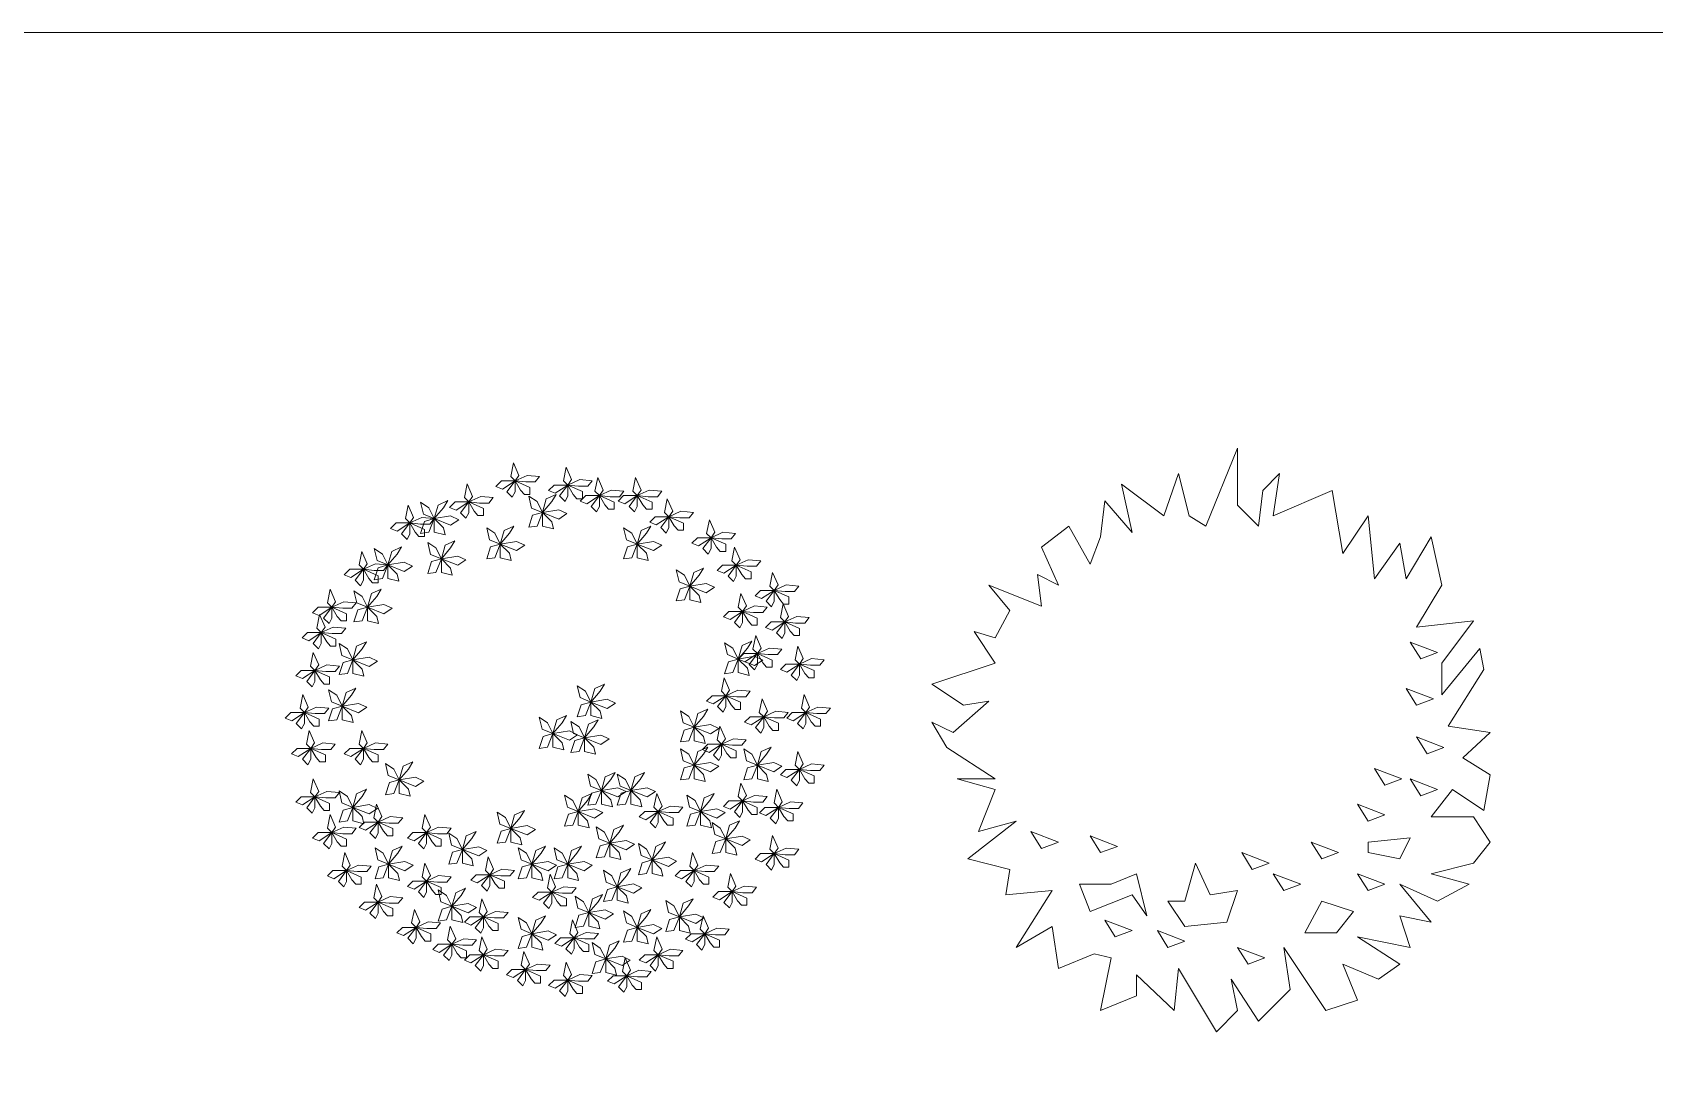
# Model space of a CAD drawing. Units: millimetres at full size, sheet at 1:100. Extents: x -361910 to 68111, y -79207 to 22945.
# Drawn here: x 15746 to 19446, y -40209 to -37864 of the extents above; entities that cross this region are included whole.
import ezdxf

# ---------------------------------------------------------------- set-up
doc = ezdxf.new("R2010")
doc.units = ezdxf.units.MM
doc.header["$LTSCALE"] = 100
doc.layers.add('0-0_通り芯', color=4, linetype='Continuous', lineweight=9)
doc.layers.add('0-D_寸法', color=4, linetype='Continuous', lineweight=9)

msp = doc.modelspace()

# ---------------------------------------------------------------- linework, layer by layer
at = {"layer": '0-0_通り芯'}
for points in [[(16847, -38886.8), (16837, -38876.9), (16843.2, -38845.8), (16855.7, -38874.4)], [(16847, -38886.8), (16874.3, -38874.4), (16902.9, -38876.9), (16893, -38889.3), (16871.8, -38889.3)], [(16967.1, -38896.4), (16957.1, -38886.5), (16963.4, -38855.4), (16975.8, -38884)], [(16967.1, -38896.4), (16994.5, -38884), (17023.1, -38886.5), (17013.1, -38898.9), (16992, -38898.9)], [(17039.2, -38920.5), (17029.2, -38910.5), (17035.4, -38879.4), (17047.9, -38908)], [(17125.7, -38920.5), (17115.7, -38910.5), (17121.9, -38879.4), (17134.4, -38908)], [(16741.2, -38934.9), (16731.3, -38924.9), (16737.5, -38893.8), (16749.9, -38922.4)], [(16847, -38886.8), (16818.3, -38905.5), (16803.4, -38899.3), (16815.8, -38886.8)], [(16847, -38886.8), (16847, -38911.7), (16840.7, -38924.1), (16828.3, -38911.7)], [(16847, -38886.8), (16880.5, -38901.7), (16880.5, -38917.9), (16868.1, -38917.9), (16859.4, -38908)], [(16909.4, -38958.9), (16884.5, -38948.9), (16878.3, -38921.6), (16897, -38934)], [(16909.4, -38958.9), (16918.1, -38927.8), (16940.5, -38917.8), (16930.6, -38934)], [(16967.1, -38896.4), (16938.5, -38915.1), (16923.5, -38908.9), (16936, -38896.4)], [(16967.1, -38896.4), (16967.1, -38921.3), (16960.9, -38933.8), (16948.4, -38921.3)], [(16967.1, -38896.4), (17000.7, -38911.4), (17000.7, -38927.5), (16988.2, -38927.5), (16979.5, -38917.6)], [(17039.2, -38920.5), (17010.6, -38939.1), (16995.6, -38932.9), (17008.1, -38920.5)], [(17039.2, -38920.5), (17039.2, -38945.3), (17032.9, -38957.8), (17020.5, -38945.3)], [(17039.2, -38920.5), (17066.5, -38908), (17095.1, -38910.5), (17085.2, -38922.9), (17064, -38922.9)], [(17039.2, -38920.5), (17072.8, -38935.4), (17072.8, -38951.6), (17060.3, -38951.6), (17051.6, -38941.6)], [(17125.7, -38920.5), (17097, -38939.1), (17082.1, -38932.9), (17094.6, -38920.5)], [(17125.7, -38920.5), (17125.7, -38945.3), (17119.4, -38957.8), (17107, -38945.3)], [(17125.7, -38920.5), (17153, -38908), (17181.6, -38910.5), (17171.7, -38922.9), (17150.5, -38922.9)], [(17125.7, -38920.5), (17159.3, -38935.4), (17159.3, -38951.6), (17146.8, -38951.6), (17138.1, -38941.6)], [(16606.7, -38982.9), (16596.7, -38973), (16602.9, -38941.9), (16615.4, -38970.5)], [(16662.7, -38973), (16637.8, -38963), (16631.6, -38935.7), (16650.2, -38948.1)], [(16662.7, -38973), (16671.4, -38941.9), (16693.8, -38931.9), (16683.8, -38948.1)], [(16741.2, -38934.9), (16712.6, -38953.5), (16697.7, -38947.3), (16710.1, -38934.9)], [(16741.2, -38934.9), (16741.2, -38959.8), (16735, -38972.2), (16722.6, -38959.8)], [(16741.2, -38934.9), (16768.6, -38922.4), (16797.2, -38924.9), (16787.3, -38937.4), (16766.1, -38937.4)], [(16741.2, -38934.9), (16774.8, -38949.8), (16774.8, -38966), (16762.4, -38966), (16753.7, -38956)], [(16909.4, -38958.9), (16946.7, -38952.7), (16965.4, -38961.4), (16946.7, -38973.8)], [(17197.7, -38968.5), (17187.8, -38958.6), (17194, -38927.5), (17206.5, -38956.1)], [(17197.7, -38968.5), (17225.1, -38956.1), (17253.7, -38958.6), (17243.8, -38971), (17222.6, -38971)], [(16606.7, -38982.9), (16578.1, -39001.6), (16563.1, -38995.4), (16575.6, -38982.9)], [(16606.7, -38982.9), (16606.7, -39007.8), (16600.5, -39020.2), (16588, -39007.8)], [(16606.7, -38982.9), (16634.1, -38970.5), (16662.7, -38973), (16652.7, -38985.4), (16631.6, -38985.4)], [(16606.7, -38982.9), (16640.3, -38997.9), (16640.3, -39014), (16627.8, -39014), (16619.1, -39004.1)], [(16662.7, -38973), (16650.2, -39004.1), (16631.6, -39006.6), (16640.3, -38979.2)], [(16662.7, -38973), (16700, -38966.8), (16718.6, -38975.5), (16700, -38987.9)], [(16662.7, -38973), (16683.8, -38994.1), (16687.5, -39010.3), (16662.7, -39004.1)], [(16813.3, -39031), (16788.4, -39021), (16782.2, -38993.7), (16800.9, -39006.1)], [(16813.3, -39031), (16822, -38999.9), (16844.4, -38989.9), (16834.5, -39006.1)], [(16909.4, -38958.9), (16897, -38990), (16878.3, -38992.5), (16887, -38965.1)], [(16909.4, -38958.9), (16930.6, -38980), (16934.3, -38996.2), (16909.4, -38990)], [(17125.7, -39031), (17100.8, -39021), (17094.6, -38993.7), (17113.2, -39006.1)], [(17125.7, -39031), (17134.4, -38999.9), (17156.8, -38989.9), (17146.8, -39006.1)], [(17197.7, -38968.5), (17169.1, -38987.2), (17154.2, -38981), (17166.6, -38968.5)], [(17197.7, -38968.5), (17197.7, -38993.4), (17191.5, -39005.8), (17179.1, -38993.4)], [(17197.7, -38968.5), (17231.3, -38983.4), (17231.3, -38999.6), (17218.9, -38999.6), (17210.2, -38989.7)], [(17293.9, -39016.6), (17283.9, -39006.6), (17290.1, -38975.5), (17302.6, -39004.1)], [(16678.8, -39064.6), (16653.9, -39054.7), (16647.7, -39027.3), (16666.3, -39039.7)], [(16678.8, -39064.6), (16687.5, -39033.5), (16709.9, -39023.6), (16699.9, -39039.7)], [(16813.3, -39031), (16800.9, -39062.1), (16782.2, -39064.6), (16790.9, -39037.2)], [(16813.3, -39031), (16850.6, -39024.8), (16869.3, -39033.5), (16850.6, -39045.9)], [(16813.3, -39031), (16834.5, -39052.1), (16838.2, -39068.3), (16813.3, -39062.1)], [(17125.7, -39031), (17113.2, -39062.1), (17094.6, -39064.6), (17103.3, -39037.2)], [(17125.7, -39031), (17163, -39024.8), (17181.6, -39033.5), (17163, -39045.9)], [(17125.7, -39031), (17146.8, -39052.1), (17150.5, -39068.3), (17125.7, -39062.1)], [(17293.9, -39016.6), (17265.2, -39035.2), (17250.3, -39029), (17262.7, -39016.6)], [(17293.9, -39016.6), (17293.9, -39041.4), (17287.6, -39053.9), (17275.2, -39041.4)], [(17293.9, -39016.6), (17321.2, -39004.1), (17349.8, -39006.6), (17339.9, -39019.1), (17318.7, -39019.1)], [(17293.9, -39016.6), (17327.4, -39031.5), (17327.4, -39047.7), (17315, -39047.7), (17306.3, -39037.7)], [(16501, -39088.6), (16491, -39078.7), (16497.2, -39047.6), (16509.7, -39076.2)], [(16556.9, -39078.7), (16532.1, -39068.7), (16525.8, -39041.4), (16544.5, -39053.8)], [(16556.9, -39078.7), (16565.7, -39047.6), (16588, -39037.6), (16578.1, -39053.8)], [(16678.8, -39064.6), (16666.3, -39095.7), (16647.7, -39098.2), (16656.4, -39070.8)], [(16678.8, -39064.6), (16716.1, -39058.4), (16734.7, -39067.1), (16716.1, -39079.5)], [(16678.8, -39064.6), (16699.9, -39085.8), (16703.6, -39101.9), (16678.8, -39095.7)], [(17351.5, -39079), (17341.6, -39069.1), (17347.8, -39038), (17360.2, -39066.6)], [(17351.5, -39079), (17378.9, -39066.6), (17407.5, -39069.1), (17397.5, -39081.5), (17376.4, -39081.5)], [(16501, -39088.6), (16472.3, -39107.3), (16457.4, -39101.1), (16469.9, -39088.6)], [(16501, -39088.6), (16501, -39113.5), (16494.7, -39126), (16482.3, -39113.5)], [(16501, -39088.6), (16528.3, -39076.2), (16556.9, -39078.7), (16547, -39091.1), (16525.8, -39091.1)], [(16501, -39088.6), (16534.6, -39103.6), (16534.6, -39119.7), (16522.1, -39119.7), (16513.4, -39109.8)], [(16556.9, -39078.7), (16544.5, -39109.8), (16525.8, -39112.3), (16534.6, -39084.9)], [(16556.9, -39078.7), (16594.3, -39072.5), (16612.9, -39081.2), (16594.3, -39093.6)], [(16556.9, -39078.7), (16578.1, -39099.8), (16581.8, -39116), (16556.9, -39109.8)], [(17245.8, -39127.1), (17220.9, -39117.1), (17214.7, -39089.8), (17233.4, -39102.2)], [(17245.8, -39127.1), (17254.5, -39096), (17276.9, -39086), (17266.9, -39102.2)], [(17351.5, -39079), (17322.9, -39097.7), (17308, -39091.5), (17320.4, -39079)], [(17351.5, -39079), (17351.5, -39103.9), (17345.3, -39116.4), (17332.9, -39103.9)], [(17351.5, -39079), (17385.1, -39094), (17385.1, -39110.1), (17372.7, -39110.1), (17364, -39100.2)], [(17438, -39136.7), (17428.1, -39126.7), (17434.3, -39095.6), (17446.7, -39124.3)], [(16428.9, -39175.1), (16418.9, -39165.2), (16425.1, -39134.1), (16437.6, -39162.7)], [(16510.6, -39175.1), (16485.7, -39165.2), (16479.5, -39137.8), (16498.1, -39150.3)], [(16510.6, -39175.1), (16519.3, -39144), (16541.7, -39134.1), (16531.7, -39150.3)], [(17245.8, -39127.1), (17233.4, -39158.2), (17214.7, -39160.7), (17223.4, -39133.3)], [(17245.8, -39127.1), (17283.1, -39120.9), (17301.8, -39129.6), (17283.1, -39142)], [(17245.8, -39127.1), (17266.9, -39148.2), (17270.7, -39164.4), (17245.8, -39158.2)], [(17438, -39136.7), (17409.4, -39155.4), (17394.5, -39149.1), (17406.9, -39136.7)], [(17438, -39136.7), (17438, -39161.6), (17431.8, -39174), (17419.4, -39161.6)], [(17438, -39136.7), (17465.4, -39124.3), (17494, -39126.7), (17484, -39139.2), (17462.9, -39139.2)], [(17438, -39136.7), (17471.6, -39151.6), (17471.6, -39167.8), (17459.2, -39167.8), (17450.5, -39157.8)], [(16428.9, -39175.1), (16400.3, -39193.8), (16385.3, -39187.6), (16397.8, -39175.1)], [(16428.9, -39175.1), (16428.9, -39200), (16422.7, -39212.5), (16410.2, -39200)], [(16428.9, -39175.1), (16456.3, -39162.7), (16484.9, -39165.2), (16474.9, -39177.6), (16453.8, -39177.6)], [(16428.9, -39175.1), (16462.5, -39190.1), (16462.5, -39206.2), (16450, -39206.2), (16441.3, -39196.3)], [(16510.6, -39175.1), (16498.1, -39206.2), (16479.5, -39208.7), (16488.2, -39181.4)], [(16510.6, -39175.1), (16547.9, -39168.9), (16566.6, -39177.6), (16547.9, -39190.1)], [(16510.6, -39175.1), (16531.7, -39196.3), (16535.5, -39212.5), (16510.6, -39206.2)], [(17365.9, -39184.8), (17356, -39174.8), (17362.2, -39143.7), (17374.6, -39172.3)], [(17365.9, -39184.8), (17393.3, -39172.3), (17421.9, -39174.8), (17412, -39187.2), (17390.8, -39187.2)], [(17462, -39208.8), (17452.1, -39198.8), (17458.3, -39167.7), (17470.7, -39196.3)], [(16404.9, -39232.8), (16394.9, -39222.9), (16401.1, -39191.8), (16413.6, -39220.4)], [(17365.9, -39184.8), (17337.3, -39203.4), (17322.4, -39197.2), (17334.8, -39184.8)], [(17365.9, -39184.8), (17365.9, -39209.6), (17359.7, -39222.1), (17347.3, -39209.6)], [(17365.9, -39184.8), (17399.5, -39199.7), (17399.5, -39215.9), (17387.1, -39215.9), (17378.4, -39205.9)], [(17462, -39208.8), (17433.4, -39227.4), (17418.5, -39221.2), (17430.9, -39208.8)], [(17462, -39208.8), (17462, -39233.7), (17455.8, -39246.1), (17443.4, -39233.7)], [(17462, -39208.8), (17489.4, -39196.3), (17518, -39198.8), (17508.1, -39211.3), (17486.9, -39211.3)], [(17462, -39208.8), (17495.6, -39223.7), (17495.6, -39239.9), (17483.2, -39239.9), (17474.5, -39229.9)], [(16404.9, -39232.8), (16376.2, -39251.5), (16361.3, -39245.2), (16373.8, -39232.8)], [(16404.9, -39232.8), (16404.9, -39257.7), (16398.6, -39270.1), (16386.2, -39257.7)], [(16404.9, -39232.8), (16432.2, -39220.4), (16460.8, -39222.9), (16450.9, -39235.3), (16429.7, -39235.3)], [(16404.9, -39232.8), (16438.4, -39247.7), (16438.4, -39263.9), (16426, -39263.9), (16417.3, -39254)], [(16476.9, -39295.3), (16485.6, -39264.2), (16508, -39254.2), (16498.1, -39270.4)], [(17356, -39293.3), (17364.7, -39262.2), (17387.1, -39252.2), (17377.2, -39268.4)], [(17399.6, -39280.9), (17389.6, -39270.9), (17395.8, -39239.8), (17408.3, -39268.4)], [(16390.4, -39319.3), (16380.5, -39309.4), (16386.7, -39278.2), (16399.1, -39306.9)], [(16476.9, -39295.3), (16452.1, -39285.3), (16445.8, -39258), (16464.5, -39270.4)], [(16476.9, -39295.3), (16514.3, -39289.1), (16532.9, -39297.8), (16514.3, -39310.2)], [(17356, -39293.3), (17331.1, -39283.3), (17324.9, -39256), (17343.6, -39268.4)], [(17399.6, -39280.9), (17371, -39299.5), (17356, -39293.3), (17368.5, -39280.9)], [(17356, -39293.3), (17393.3, -39287.1), (17412, -39295.8), (17393.3, -39308.2)], [(17399.6, -39280.9), (17399.6, -39305.7), (17393.3, -39318.2), (17380.9, -39305.7)], [(17399.6, -39280.9), (17426.9, -39268.4), (17455.6, -39270.9), (17445.6, -39283.3), (17424.5, -39283.3)], [(17399.6, -39280.9), (17433.2, -39295.8), (17433.2, -39312), (17420.7, -39312), (17412, -39302)], [(17495.7, -39304.9), (17485.7, -39294.9), (17491.9, -39263.8), (17504.4, -39292.4)], [(18888.7, -39254.6), (18912.7, -39293), (18951.2, -39278.6)], [(16390.4, -39319.3), (16361.8, -39338), (16346.9, -39331.7), (16359.3, -39319.3)], [(16390.4, -39319.3), (16390.4, -39344.2), (16384.2, -39356.6), (16371.8, -39344.2)], [(16390.4, -39319.3), (16417.8, -39306.9), (16446.4, -39309.4), (16436.5, -39321.8), (16415.3, -39321.8)], [(16390.4, -39319.3), (16424, -39334.2), (16424, -39350.4), (16411.6, -39350.4), (16402.9, -39340.5)], [(16476.9, -39295.3), (16464.5, -39326.4), (16445.8, -39328.9), (16454.5, -39301.5)], [(16476.9, -39295.3), (16498.1, -39316.4), (16501.8, -39332.6), (16476.9, -39326.4)], [(17356, -39293.3), (17343.6, -39324.4), (17324.9, -39326.9), (17333.6, -39299.5)], [(17356, -39293.3), (17377.2, -39314.5), (17380.9, -39330.6), (17356, -39324.4)], [(17495.7, -39304.9), (17467.1, -39323.5), (17452.1, -39317.3), (17464.6, -39304.9)], [(17495.7, -39304.9), (17495.7, -39329.8), (17489.5, -39342.2), (17477, -39329.8)], [(17495.7, -39304.9), (17523, -39292.4), (17551.7, -39294.9), (17541.7, -39307.4), (17520.6, -39307.4)], [(17495.7, -39304.9), (17529.3, -39319.8), (17529.3, -39336), (17516.8, -39336), (17508.1, -39326)], [(16452.9, -39401), (16428, -39391), (16421.8, -39363.7), (16440.5, -39376.1)], [(16452.9, -39401), (16461.6, -39369.9), (16484, -39359.9), (16474.1, -39376.1)], [(17019.9, -39391.4), (16995.1, -39381.4), (16988.8, -39354.1), (17007.5, -39366.5)], [(17019.9, -39391.4), (17028.7, -39360.3), (17051, -39350.3), (17041.1, -39366.5)], [(17327.5, -39377), (17317.5, -39367), (17323.8, -39335.9), (17336.2, -39364.5)], [(17327.5, -39377), (17354.9, -39364.5), (17383.5, -39367), (17373.5, -39379.5), (17352.4, -39379.5)], [(18879.1, -39360.3), (18903.1, -39398.7), (18941.6, -39384.3)], [(16366.4, -39415.4), (16356.5, -39405.5), (16362.7, -39374.4), (16375.1, -39403)], [(16452.9, -39401), (16440.5, -39432.1), (16421.8, -39434.6), (16430.5, -39407.2)], [(16452.9, -39401), (16490.2, -39394.8), (16508.9, -39403.5), (16490.2, -39415.9)], [(16452.9, -39401), (16474.1, -39422.1), (16477.8, -39438.3), (16452.9, -39432.1)], [(17019.9, -39391.4), (17007.5, -39422.5), (16988.8, -39425), (16997.6, -39397.6)], [(17019.9, -39391.4), (17057.3, -39385.2), (17075.9, -39393.9), (17057.3, -39406.3)], [(17019.9, -39391.4), (17041.1, -39412.5), (17044.8, -39428.7), (17019.9, -39422.5)], [(17327.5, -39377), (17298.9, -39395.6), (17283.9, -39389.4), (17296.4, -39377)], [(17327.5, -39377), (17327.5, -39401.8), (17321.3, -39414.3), (17308.8, -39401.8)], [(17327.5, -39377), (17361.1, -39391.9), (17361.1, -39408.1), (17348.6, -39408.1), (17339.9, -39398.1)], [(17414, -39425), (17404, -39415.1), (17410.3, -39384), (17422.7, -39412.6)], [(17510.1, -39415.4), (17500.1, -39405.5), (17506.4, -39374.4), (17518.8, -39403)], [(16366.4, -39415.4), (16337.8, -39434.1), (16322.9, -39427.9), (16335.3, -39415.4)], [(16366.4, -39415.4), (16366.4, -39440.3), (16360.2, -39452.7), (16347.8, -39440.3)], [(16366.4, -39415.4), (16393.8, -39403), (16422.4, -39405.5), (16412.4, -39417.9), (16391.3, -39417.9)], [(16366.4, -39415.4), (16400, -39430.3), (16400, -39446.5), (16387.6, -39446.5), (16378.9, -39436.6)], [(16933.4, -39463.5), (16908.6, -39453.5), (16902.3, -39426.1), (16921, -39438.6)], [(16933.4, -39463.5), (16942.2, -39432.4), (16964.5, -39422.4), (16954.6, -39438.6)], [(17005.5, -39473.1), (16980.6, -39463.1), (16974.4, -39435.8), (16993.1, -39448.2)], [(17005.5, -39473.1), (17014.2, -39442), (17036.6, -39432), (17026.7, -39448.2)], [(17255.4, -39449), (17230.5, -39439.1), (17224.3, -39411.7), (17243, -39424.2)], [(17255.4, -39449), (17264.1, -39417.9), (17286.5, -39408), (17276.6, -39424.2)], [(17414, -39425), (17385.4, -39443.7), (17370.4, -39437.5), (17382.9, -39425)], [(17414, -39425), (17414, -39449.9), (17407.8, -39462.3), (17395.3, -39449.9)], [(17414, -39425), (17441.4, -39412.6), (17470, -39415.1), (17460, -39427.5), (17438.9, -39427.5)], [(17414, -39425), (17447.6, -39440), (17447.6, -39456.1), (17435.1, -39456.1), (17426.4, -39446.2)], [(17510.1, -39415.4), (17481.5, -39434.1), (17466.6, -39427.9), (17479, -39415.4)], [(17510.1, -39415.4), (17510.1, -39440.3), (17503.9, -39452.7), (17491.4, -39440.3)], [(17510.1, -39415.4), (17537.5, -39403), (17566.1, -39405.5), (17556.1, -39417.9), (17535, -39417.9)], [(17510.1, -39415.4), (17543.7, -39430.3), (17543.7, -39446.5), (17531.2, -39446.5), (17522.5, -39436.6)], [(16380.8, -39497.1), (16370.9, -39487.2), (16377.1, -39456), (16389.5, -39484.7)], [(16501, -39497.1), (16491, -39487.2), (16497.2, -39456), (16509.7, -39484.7)], [(16933.4, -39463.5), (16921, -39494.6), (16902.3, -39497.1), (16911.1, -39469.7)], [(16933.4, -39463.5), (16970.8, -39457.2), (16989.4, -39466), (16970.8, -39478.4)], [(16933.4, -39463.5), (16954.6, -39484.6), (16958.3, -39500.8), (16933.4, -39494.6)], [(17005.5, -39473.1), (16993.1, -39504.2), (16974.4, -39506.7), (16983.1, -39479.3)], [(17005.5, -39473.1), (17042.9, -39466.9), (17061.5, -39475.6), (17042.9, -39488)], [(17005.5, -39473.1), (17026.7, -39494.2), (17030.4, -39510.4), (17005.5, -39504.2)], [(17255.4, -39449), (17243, -39480.2), (17224.3, -39482.6), (17233, -39455.3)], [(17255.4, -39449), (17292.7, -39442.8), (17311.4, -39451.5), (17292.7, -39464)], [(17255.4, -39449), (17276.6, -39470.2), (17280.3, -39486.4), (17255.4, -39480.2)], [(17317.9, -39487.5), (17307.9, -39477.5), (17314.1, -39446.4), (17326.6, -39475.1)], [(17317.9, -39487.5), (17345.2, -39475.1), (17373.9, -39477.5), (17363.9, -39490), (17342.8, -39490)], [(18903.1, -39470.8), (18927.2, -39509.3), (18965.6, -39494.9)], [(16380.8, -39497.1), (16352.2, -39515.8), (16337.3, -39509.5), (16349.7, -39497.1)], [(16380.8, -39497.1), (16380.8, -39522), (16374.6, -39534.4), (16362.2, -39522)], [(16380.8, -39497.1), (16408.2, -39484.7), (16436.8, -39487.2), (16426.9, -39499.6), (16405.7, -39499.6)], [(16380.8, -39497.1), (16414.4, -39512), (16414.4, -39528.2), (16402, -39528.2), (16393.3, -39518.3)], [(16501, -39497.1), (16472.3, -39515.8), (16457.4, -39509.5), (16469.9, -39497.1)], [(16501, -39497.1), (16501, -39522), (16494.7, -39534.4), (16482.3, -39522)], [(16501, -39497.1), (16528.3, -39484.7), (16556.9, -39487.2), (16547, -39499.6), (16525.8, -39499.6)], [(16501, -39497.1), (16534.6, -39512), (16534.6, -39528.2), (16522.1, -39528.2), (16513.4, -39518.3)], [(17255.4, -39535.5), (17230.5, -39525.6), (17224.3, -39498.2), (17243, -39510.7)], [(17255.4, -39535.5), (17264.1, -39504.4), (17286.5, -39494.5), (17276.6, -39510.7)], [(17317.9, -39487.5), (17289.3, -39506.2), (17274.3, -39499.9), (17286.8, -39487.5)], [(17317.9, -39487.5), (17317.9, -39512.4), (17311.7, -39524.8), (17299.2, -39512.4)], [(17317.9, -39487.5), (17351.5, -39502.4), (17351.5, -39518.6), (17339, -39518.6), (17330.3, -39508.6)], [(17399.6, -39535.5), (17374.7, -39525.6), (17368.5, -39498.2), (17387.1, -39510.7)], [(17399.6, -39535.5), (17408.3, -39504.4), (17430.7, -39494.5), (17420.7, -39510.7)], [(17495.7, -39545.2), (17485.7, -39535.2), (17491.9, -39504.1), (17504.4, -39532.7)], [(16582.7, -39569.2), (16557.8, -39559.2), (16551.6, -39531.9), (16570.2, -39544.3)], [(16582.7, -39569.2), (16591.4, -39538.1), (16613.8, -39528.1), (16603.8, -39544.3)], [(17255.4, -39535.5), (17243, -39566.6), (17224.3, -39569.1), (17233, -39541.8)], [(17255.4, -39535.5), (17292.7, -39529.3), (17311.4, -39538), (17292.7, -39550.5)], [(17255.4, -39535.5), (17276.6, -39556.7), (17280.3, -39572.9), (17255.4, -39566.6)], [(17399.6, -39535.5), (17387.1, -39566.6), (17368.5, -39569.1), (17377.2, -39541.8)], [(17399.6, -39535.5), (17436.9, -39529.3), (17455.6, -39538), (17436.9, -39550.5)], [(17399.6, -39535.5), (17420.7, -39556.7), (17424.5, -39572.9), (17399.6, -39566.6)], [(17495.7, -39545.2), (17467.1, -39563.8), (17452.1, -39557.6), (17464.6, -39545.2)], [(17495.7, -39545.2), (17495.7, -39570), (17489.5, -39582.5), (17477, -39570)], [(17495.7, -39545.2), (17523, -39532.7), (17551.7, -39535.2), (17541.7, -39547.6), (17520.6, -39547.6)], [(17495.7, -39545.2), (17529.3, -39560.1), (17529.3, -39576.3), (17516.8, -39576.3), (17508.1, -39566.3)], [(18807, -39542.9), (18831, -39581.4), (18869.5, -39566.9)], [(16390.4, -39607.6), (16380.5, -39597.7), (16386.7, -39566.6), (16399.1, -39595.2)], [(16582.7, -39569.2), (16570.2, -39600.3), (16551.6, -39602.8), (16560.3, -39575.4)], [(16582.7, -39569.2), (16620, -39563), (16638.6, -39571.7), (16620, -39584.1)], [(16582.7, -39569.2), (16603.8, -39590.3), (16607.5, -39606.5), (16582.7, -39600.3)], [(17044, -39593.2), (17019.1, -39583.3), (17012.9, -39555.9), (17031.5, -39568.3)], [(17044, -39593.2), (17052.7, -39562.1), (17075.1, -39552.2), (17065.1, -39568.3)], [(17044, -39593.2), (17081.3, -39587), (17100, -39595.7), (17081.3, -39608.1)], [(17111.2, -39593.2), (17120, -39562.1), (17142.3, -39552.2), (17132.4, -39568.3)], [(17365.9, -39617.2), (17356, -39607.3), (17362.2, -39576.2), (17374.6, -39604.8)], [(18888.7, -39566.9), (18912.7, -39605.4), (18951.2, -39591)], [(16390.4, -39607.6), (16361.8, -39626.3), (16346.9, -39620.1), (16359.3, -39607.6)], [(16390.4, -39607.6), (16390.4, -39632.5), (16384.2, -39644.9), (16371.8, -39632.5)], [(16390.4, -39607.6), (16417.8, -39595.2), (16446.4, -39597.7), (16436.5, -39610.1), (16415.3, -39610.1)], [(16390.4, -39607.6), (16424, -39622.6), (16424, -39638.7), (16411.6, -39638.7), (16402.9, -39628.8)], [(16476.9, -39631.7), (16452.1, -39621.7), (16445.8, -39594.3), (16464.5, -39606.8)], [(16476.9, -39631.7), (16485.6, -39600.6), (16508, -39590.6), (16498.1, -39606.8)], [(16534.6, -39665.3), (16524.6, -39655.3), (16530.9, -39624.2), (16543.3, -39652.9)], [(16991.1, -39641.3), (16966.2, -39631.3), (16960, -39603.9), (16978.7, -39616.4)], [(16991.1, -39641.3), (16999.8, -39610.2), (17022.2, -39600.2), (17012.3, -39616.4)], [(17044, -39593.2), (17031.5, -39624.3), (17012.9, -39626.8), (17021.6, -39599.4)], [(17044, -39593.2), (17065.1, -39614.4), (17068.9, -39630.5), (17044, -39624.3)], [(17111.2, -39593.2), (17098.8, -39624.3), (17080.1, -39626.8), (17088.9, -39599.4)], [(17111.2, -39593.2), (17132.4, -39614.4), (17136.1, -39630.5), (17111.2, -39624.3)], [(17173.7, -39641.3), (17163.8, -39631.3), (17170, -39600.2), (17182.4, -39628.8)], [(17269.8, -39641.3), (17244.9, -39631.3), (17238.7, -39603.9), (17257.4, -39616.4)], [(17269.8, -39641.3), (17278.5, -39610.2), (17300.9, -39600.2), (17291, -39616.4)], [(17365.9, -39617.2), (17337.3, -39635.9), (17322.4, -39629.7), (17334.8, -39617.2)], [(17365.9, -39617.2), (17365.9, -39642.1), (17359.7, -39654.6), (17347.3, -39642.1)], [(17365.9, -39617.2), (17393.3, -39604.8), (17421.9, -39607.3), (17412, -39619.7), (17390.8, -39619.7)], [(17365.9, -39617.2), (17399.5, -39632.2), (17399.5, -39648.3), (17387.1, -39648.3), (17378.4, -39638.4)], [(17447.6, -39631.7), (17437.7, -39621.7), (17443.9, -39590.6), (17456.3, -39619.2)], [(17447.6, -39631.7), (17475, -39619.2), (17503.6, -39621.7), (17493.7, -39634.1), (17472.5, -39634.1)], [(16428.9, -39689.3), (16418.9, -39679.4), (16425.1, -39648.3), (16437.6, -39676.9)], [(16476.9, -39631.7), (16464.5, -39662.8), (16445.8, -39665.2), (16454.5, -39637.9)], [(16476.9, -39631.7), (16514.3, -39625.4), (16532.9, -39634.1), (16514.3, -39646.6)], [(16476.9, -39631.7), (16498.1, -39652.8), (16501.8, -39669), (16476.9, -39662.8)], [(16534.6, -39665.3), (16562, -39652.9), (16590.6, -39655.3), (16580.6, -39667.8), (16559.5, -39667.8)], [(16645.1, -39689.3), (16635.2, -39679.4), (16641.4, -39648.3), (16653.8, -39676.9)], [(16837.3, -39679.7), (16812.5, -39669.8), (16806.2, -39642.4), (16824.9, -39654.8)], [(16837.3, -39679.7), (16846, -39648.6), (16868.4, -39638.7), (16858.5, -39654.8)], [(16991.1, -39641.3), (16978.7, -39672.4), (16960, -39674.9), (16968.7, -39647.5)], [(16991.1, -39641.3), (17028.4, -39635), (17047.1, -39643.8), (17028.4, -39656.2)], [(16991.1, -39641.3), (17012.3, -39662.4), (17016, -39678.6), (16991.1, -39672.4)], [(17173.7, -39641.3), (17145.1, -39659.9), (17130.2, -39653.7), (17142.6, -39641.3)], [(17173.7, -39641.3), (17173.7, -39666.1), (17167.5, -39678.6), (17155.1, -39666.1)], [(17173.7, -39641.3), (17201.1, -39628.8), (17229.7, -39631.3), (17219.7, -39643.8), (17198.6, -39643.8)], [(17173.7, -39641.3), (17207.3, -39656.2), (17207.3, -39672.4), (17194.9, -39672.4), (17186.2, -39662.4)], [(17269.8, -39641.3), (17257.4, -39672.4), (17238.7, -39674.9), (17247.4, -39647.5)], [(17269.8, -39641.3), (17307.1, -39635), (17325.8, -39643.8), (17307.1, -39656.2)], [(17269.8, -39641.3), (17291, -39662.4), (17294.7, -39678.6), (17269.8, -39672.4)], [(17447.6, -39631.7), (17419, -39650.3), (17404.1, -39644.1), (17416.5, -39631.7)], [(17447.6, -39631.7), (17447.6, -39656.5), (17441.4, -39669), (17429, -39656.5)], [(17447.6, -39631.7), (17481.2, -39646.6), (17481.2, -39662.8), (17468.8, -39662.8), (17460.1, -39652.8)], [(18768.6, -39624.6), (18792.6, -39663), (18831, -39648.6)], [(16428.9, -39689.3), (16400.3, -39708), (16385.3, -39701.8), (16397.8, -39689.3)], [(16428.9, -39689.3), (16428.9, -39714.2), (16422.7, -39726.6), (16410.2, -39714.2)], [(16428.9, -39689.3), (16456.3, -39676.9), (16484.9, -39679.4), (16474.9, -39691.8), (16453.8, -39691.8)], [(16428.9, -39689.3), (16462.5, -39704.2), (16462.5, -39720.4), (16450, -39720.4), (16441.3, -39710.5)], [(16534.6, -39665.3), (16506, -39684), (16491.1, -39677.7), (16503.5, -39665.3)], [(16534.6, -39665.3), (16534.6, -39690.2), (16528.4, -39702.6), (16515.9, -39690.2)], [(16534.6, -39665.3), (16568.2, -39680.2), (16568.2, -39696.4), (16555.7, -39696.4), (16547, -39686.4)], [(16645.1, -39689.3), (16616.5, -39708), (16601.6, -39701.8), (16614, -39689.3)], [(16645.1, -39689.3), (16645.1, -39714.2), (16638.9, -39726.6), (16626.5, -39714.2)], [(16645.1, -39689.3), (16672.5, -39676.9), (16701.1, -39679.4), (16691.2, -39691.8), (16670, -39691.8)], [(16645.1, -39689.3), (16678.7, -39704.2), (16678.7, -39720.4), (16666.3, -39720.4), (16657.6, -39710.5)], [(16726.8, -39727.8), (16701.9, -39717.8), (16695.7, -39690.4), (16714.4, -39702.9)], [(16726.8, -39727.8), (16735.5, -39696.7), (16757.9, -39686.7), (16748, -39702.9)], [(16837.3, -39679.7), (16824.9, -39710.8), (16806.2, -39713.3), (16814.9, -39685.9)], [(16837.3, -39679.7), (16874.7, -39673.5), (16893.3, -39682.2), (16874.7, -39694.6)], [(16837.3, -39679.7), (16858.5, -39700.9), (16862.2, -39717), (16837.3, -39710.8)], [(17063.2, -39713.3), (17038.3, -39703.4), (17032.1, -39676), (17050.8, -39688.5)], [(17063.2, -39713.3), (17071.9, -39682.2), (17094.3, -39672.3), (17084.3, -39688.5)], [(17327.5, -39703.7), (17302.6, -39693.8), (17296.4, -39666.4), (17315, -39678.9)], [(17327.5, -39703.7), (17336.2, -39672.6), (17358.6, -39662.7), (17348.6, -39678.9)], [(17327.5, -39703.7), (17364.8, -39697.5), (17383.5, -39706.2), (17364.8, -39718.7)], [(17438, -39737.4), (17428.1, -39727.4), (17434.3, -39696.3), (17446.7, -39724.9)], [(18023.7, -39687.1), (18047.8, -39725.5), (18086.2, -39711.1)], [(18158.3, -39696.7), (18182.3, -39735.1), (18220.8, -39720.7)], [(16462.5, -39775.8), (16452.6, -39765.9), (16458.8, -39734.8), (16471.2, -39763.4)], [(16558.6, -39761.4), (16533.7, -39751.4), (16527.5, -39724.1), (16546.2, -39736.5)], [(16558.6, -39761.4), (16567.3, -39730.3), (16589.7, -39720.3), (16579.8, -39736.5)], [(16726.8, -39727.8), (16714.4, -39758.9), (16695.7, -39761.4), (16704.4, -39734)], [(16726.8, -39727.8), (16764.1, -39721.5), (16782.8, -39730.2), (16764.1, -39742.7)], [(16726.8, -39727.8), (16748, -39748.9), (16751.7, -39765.1), (16726.8, -39758.9)], [(16885.4, -39761.4), (16860.5, -39751.4), (16854.3, -39724.1), (16873, -39736.5)], [(16885.4, -39761.4), (16894.1, -39730.3), (16916.5, -39720.3), (16906.5, -39736.5)], [(16967.1, -39761.4), (16942.2, -39751.4), (16936, -39724.1), (16954.6, -39736.5)], [(16967.1, -39761.4), (16975.8, -39730.3), (16998.2, -39720.3), (16988.2, -39736.5)], [(17063.2, -39713.3), (17050.8, -39744.4), (17032.1, -39746.9), (17040.8, -39719.6)], [(17063.2, -39713.3), (17100.5, -39707.1), (17119.2, -39715.8), (17100.5, -39728.3)], [(17063.2, -39713.3), (17084.3, -39734.5), (17088.1, -39750.7), (17063.2, -39744.4)], [(17159.3, -39751.8), (17134.4, -39741.8), (17128.2, -39714.5), (17146.9, -39726.9)], [(17159.3, -39751.8), (17168, -39720.7), (17190.4, -39710.7), (17180.4, -39726.9)], [(17255.4, -39775.8), (17245.5, -39765.9), (17251.7, -39734.8), (17264.1, -39763.4)], [(17327.5, -39703.7), (17315, -39734.8), (17296.4, -39737.3), (17305.1, -39710)], [(17327.5, -39703.7), (17348.6, -39724.9), (17352.4, -39741.1), (17327.5, -39734.8)], [(17438, -39737.4), (17465.4, -39724.9), (17494, -39727.4), (17484, -39739.9), (17462.9, -39739.9)], [(18504.3, -39735.1), (18528.3, -39773.6), (18566.8, -39759.2)], [(18662.9, -39711.1), (18686.9, -39749.5), (18725.3, -39735.1)], [(18792.6, -39711.1), (18888.7, -39701.5), (18864.7, -39749.5), (18792.6, -39735.1)], [(16462.5, -39775.8), (16489.9, -39763.4), (16518.5, -39765.9), (16508.5, -39778.3), (16487.4, -39778.3)], [(16558.6, -39761.4), (16546.2, -39792.5), (16527.5, -39795), (16536.2, -39767.6)], [(16558.6, -39761.4), (16595.9, -39755.2), (16614.6, -39763.9), (16595.9, -39776.3)], [(16558.6, -39761.4), (16579.8, -39782.5), (16583.5, -39798.7), (16558.6, -39792.5)], [(16645.1, -39799.8), (16635.2, -39789.9), (16641.4, -39758.8), (16653.8, -39787.4)], [(16789.3, -39785.4), (16779.3, -39775.5), (16785.6, -39744.4), (16798, -39773)], [(16885.4, -39761.4), (16873, -39792.5), (16854.3, -39795), (16863, -39767.6)], [(16885.4, -39761.4), (16922.7, -39755.2), (16941.4, -39763.9), (16922.7, -39776.3)], [(16885.4, -39761.4), (16906.5, -39782.5), (16910.3, -39798.7), (16885.4, -39792.5)], [(16967.1, -39761.4), (16954.6, -39792.5), (16936, -39795), (16944.7, -39767.6)], [(16967.1, -39761.4), (17004.4, -39755.2), (17023.1, -39763.9), (17004.4, -39776.3)], [(16967.1, -39761.4), (16988.2, -39782.5), (16992, -39798.7), (16967.1, -39792.5)], [(17079.8, -39812.7), (17088.5, -39781.5), (17110.9, -39771.6), (17101, -39787.8)], [(17159.3, -39751.8), (17146.9, -39782.9), (17128.2, -39785.4), (17136.9, -39758)], [(17159.3, -39751.8), (17196.6, -39745.6), (17215.3, -39754.3), (17196.6, -39766.7)], [(17159.3, -39751.8), (17180.4, -39772.9), (17184.2, -39789.1), (17159.3, -39782.9)], [(17255.4, -39775.8), (17282.8, -39763.4), (17311.4, -39765.9), (17301.4, -39778.3), (17280.3, -39778.3)], [(17438, -39737.4), (17409.4, -39756), (17394.5, -39749.8), (17406.9, -39737.4)], [(17438, -39737.4), (17438, -39762.3), (17431.8, -39774.7), (17419.4, -39762.3)], [(17438, -39737.4), (17471.6, -39752.3), (17471.6, -39768.5), (17459.2, -39768.5), (17450.5, -39758.5)], [(18336.1, -39845.6), (18374.5, -39903.3), (18470.6, -39893.7), (18494.7, -39821.6), (18432.2, -39831.2), (18398.6, -39759.2), (18374.5, -39845.6)], [(16462.5, -39775.8), (16433.9, -39794.5), (16419, -39788.3), (16431.4, -39775.8)], [(16462.5, -39775.8), (16462.5, -39800.7), (16456.3, -39813.1), (16443.9, -39800.7)], [(16462.5, -39775.8), (16496.1, -39790.7), (16496.1, -39806.9), (16483.7, -39806.9), (16475, -39797)], [(16534.6, -39847.9), (16524.6, -39837.9), (16530.9, -39806.8), (16543.3, -39835.5)], [(16645.1, -39799.8), (16616.5, -39818.5), (16601.6, -39812.3), (16614, -39799.8)], [(16645.1, -39799.8), (16645.1, -39824.7), (16638.9, -39837.2), (16626.5, -39824.7)], [(16645.1, -39799.8), (16672.5, -39787.4), (16701.1, -39789.9), (16691.2, -39802.3), (16670, -39802.3)], [(16645.1, -39799.8), (16678.7, -39814.8), (16678.7, -39830.9), (16666.3, -39830.9), (16657.6, -39821)], [(16789.3, -39785.4), (16760.7, -39804.1), (16745.7, -39797.9), (16758.2, -39785.4)], [(16789.3, -39785.4), (16789.3, -39810.3), (16783.1, -39822.7), (16770.6, -39810.3)], [(16789.3, -39785.4), (16816.7, -39773), (16845.3, -39775.5), (16835.3, -39787.9), (16814.2, -39787.9)], [(16789.3, -39785.4), (16822.9, -39800.4), (16822.9, -39816.5), (16810.4, -39816.5), (16801.7, -39806.6)], [(16930.5, -39825.1), (16920.6, -39815.1), (16926.8, -39784), (16939.3, -39812.7)], [(17079.8, -39812.7), (17055, -39802.7), (17048.7, -39775.3), (17067.4, -39787.8)], [(17079.8, -39812.7), (17117.2, -39806.4), (17135.8, -39815.1), (17117.2, -39827.6)], [(17255.4, -39775.8), (17226.8, -39794.5), (17211.9, -39788.3), (17224.3, -39775.8)], [(17255.4, -39775.8), (17255.4, -39800.7), (17249.2, -39813.1), (17236.7, -39800.7)], [(17255.4, -39775.8), (17289, -39790.7), (17289, -39806.9), (17276.6, -39806.9), (17267.8, -39797)], [(17341.9, -39823.9), (17332, -39813.9), (17338.2, -39782.8), (17350.6, -39811.4)], [(18158.3, -39869.7), (18134.3, -39807.2), (18206.3, -39807.2), (18264, -39783.2), (18288, -39879.3), (18254.4, -39831.2)], [(18576.4, -39783.2), (18600.4, -39821.6), (18638.8, -39807.2)], [(18768.6, -39783.2), (18792.6, -39821.6), (18831, -39807.2)], [(16534.6, -39847.9), (16562, -39835.5), (16590.6, -39837.9), (16580.6, -39850.4), (16559.5, -39850.4)], [(16702.8, -39857.5), (16677.9, -39847.6), (16671.7, -39820.2), (16690.3, -39832.6)], [(16702.8, -39857.5), (16711.5, -39826.4), (16733.9, -39816.5), (16723.9, -39832.6)], [(16774.9, -39881.5), (16764.9, -39871.6), (16771.1, -39840.5), (16783.6, -39869.1)], [(16930.5, -39825.1), (16901.9, -39843.8), (16887, -39837.5), (16899.4, -39825.1)], [(16930.5, -39825.1), (16930.5, -39850), (16924.3, -39862.4), (16911.9, -39850)], [(16930.5, -39825.1), (16957.9, -39812.7), (16986.5, -39815.1), (16976.6, -39827.6), (16955.4, -39827.6)], [(16930.5, -39825.1), (16964.1, -39840), (16964.1, -39856.2), (16951.7, -39856.2), (16943, -39846.2)], [(17015.1, -39871.9), (16990.3, -39862), (16984, -39834.6), (17002.7, -39847)], [(17015.1, -39871.9), (17023.8, -39840.8), (17046.2, -39830.9), (17036.3, -39847)], [(17079.8, -39812.7), (17067.4, -39843.8), (17048.7, -39846.2), (17057.4, -39818.9)], [(17079.8, -39812.7), (17101, -39833.8), (17104.7, -39850), (17079.8, -39843.8)], [(17221.8, -39881.5), (17196.9, -39871.6), (17190.7, -39844.2), (17209.3, -39856.7)], [(17221.8, -39881.5), (17230.5, -39850.4), (17252.9, -39840.5), (17242.9, -39856.7)], [(17341.9, -39823.9), (17313.3, -39842.5), (17298.4, -39836.3), (17310.8, -39823.9)], [(17341.9, -39823.9), (17341.9, -39848.8), (17335.7, -39861.2), (17323.2, -39848.8)], [(17341.9, -39823.9), (17369.3, -39811.4), (17397.9, -39813.9), (17387.9, -39826.4), (17366.8, -39826.4)], [(17341.9, -39823.9), (17375.5, -39838.8), (17375.5, -39855), (17363.1, -39855), (17354.3, -39845)], [(18648.4, -39917.7), (18686.9, -39845.6), (18759, -39869.7), (18720.5, -39917.7)], [(16534.6, -39847.9), (16506, -39866.6), (16491.1, -39860.3), (16503.5, -39847.9)], [(16534.6, -39847.9), (16534.6, -39872.8), (16528.4, -39885.2), (16515.9, -39872.8)], [(16534.6, -39847.9), (16568.2, -39862.8), (16568.2, -39879), (16555.7, -39879), (16547, -39869)], [(16621.1, -39905.6), (16611.1, -39895.6), (16617.4, -39864.5), (16629.8, -39893.1)], [(16702.8, -39857.5), (16690.3, -39888.6), (16671.7, -39891.1), (16680.4, -39863.7)], [(16702.8, -39857.5), (16740.1, -39851.3), (16758.8, -39860), (16740.1, -39872.4)], [(16702.8, -39857.5), (16723.9, -39878.7), (16727.7, -39894.8), (16702.8, -39888.6)], [(16774.9, -39881.5), (16746.3, -39900.2), (16731.3, -39894), (16743.8, -39881.5)], [(16774.9, -39881.5), (16774.9, -39906.4), (16768.6, -39918.9), (16756.2, -39906.4)], [(16774.9, -39881.5), (16802.2, -39869.1), (16830.9, -39871.6), (16820.9, -39884), (16799.8, -39884)], [(16774.9, -39881.5), (16808.5, -39896.5), (16808.5, -39912.6), (16796, -39912.6), (16787.3, -39902.7)], [(16885.4, -39920), (16860.5, -39910), (16854.3, -39882.7), (16873, -39895.1)], [(16885.4, -39920), (16894.1, -39888.9), (16916.5, -39878.9), (16906.5, -39895.1)], [(17015.1, -39871.9), (17002.7, -39903), (16984, -39905.5), (16992.7, -39878.1)], [(17015.1, -39871.9), (17052.5, -39865.7), (17071.1, -39874.4), (17052.5, -39886.9)], [(17015.1, -39871.9), (17036.3, -39893.1), (17040, -39909.2), (17015.1, -39903)], [(17125.7, -39905.6), (17100.8, -39895.6), (17094.6, -39868.2), (17113.2, -39880.7)], [(17125.7, -39905.6), (17134.4, -39874.5), (17156.8, -39864.5), (17146.8, -39880.7)], [(17221.8, -39881.5), (17209.3, -39912.6), (17190.7, -39915.1), (17199.4, -39887.8)], [(17221.8, -39881.5), (17259.1, -39875.3), (17277.8, -39884), (17259.1, -39896.5)], [(17221.8, -39881.5), (17242.9, -39902.7), (17246.7, -39918.9), (17221.8, -39912.6)], [(17279.4, -39920), (17269.5, -39910), (17275.7, -39878.9), (17288.1, -39907.5)], [(16621.1, -39905.6), (16592.5, -39924.2), (16577.6, -39918), (16590, -39905.6)], [(16621.1, -39905.6), (16621.1, -39930.4), (16614.9, -39942.9), (16602.4, -39930.4)], [(16621.1, -39905.6), (16648.5, -39893.1), (16677.1, -39895.6), (16667.1, -39908), (16646, -39908)], [(16621.1, -39905.6), (16654.7, -39920.5), (16654.7, -39936.7), (16642.2, -39936.7), (16633.5, -39926.7)], [(16702.8, -39944), (16692.8, -39934.1), (16699.1, -39902.9), (16711.5, -39931.6)], [(16885.4, -39920), (16873, -39951.1), (16854.3, -39953.6), (16863, -39926.2)], [(16885.4, -39920), (16922.7, -39913.8), (16941.4, -39922.5), (16922.7, -39934.9)], [(16885.4, -39920), (16906.5, -39941.1), (16910.3, -39957.3), (16885.4, -39951.1)], [(16981.5, -39929.6), (16971.5, -39919.6), (16977.8, -39888.5), (16990.2, -39917.1)], [(16981.5, -39929.6), (17008.9, -39917.1), (17037.5, -39919.6), (17027.5, -39932.1), (17006.4, -39932.1)], [(17125.7, -39905.6), (17113.2, -39936.7), (17094.6, -39939.2), (17103.3, -39911.8)], [(17125.7, -39905.6), (17163, -39899.3), (17181.6, -39908), (17163, -39920.5)], [(17125.7, -39905.6), (17146.8, -39926.7), (17150.5, -39942.9), (17125.7, -39936.7)], [(17279.4, -39920), (17250.8, -39938.6), (17235.9, -39932.4), (17248.3, -39920)], [(17279.4, -39920), (17279.4, -39944.9), (17273.2, -39957.3), (17260.8, -39944.9)], [(17279.4, -39920), (17306.8, -39907.5), (17335.4, -39910), (17325.5, -39922.5), (17304.3, -39922.5)], [(17279.4, -39920), (17313, -39934.9), (17313, -39951.1), (17300.6, -39951.1), (17291.9, -39941.1)], [(18191.9, -39888.9), (18216, -39927.3), (18254.4, -39912.9)], [(18312.1, -39912.9), (18336.1, -39951.4), (18374.5, -39937)], [(16702.8, -39944), (16674.2, -39962.7), (16659.2, -39956.4), (16671.7, -39944)], [(16702.8, -39944), (16702.8, -39968.9), (16696.6, -39981.3), (16684.1, -39968.9)], [(16702.8, -39944), (16730.2, -39931.6), (16758.8, -39934.1), (16748.8, -39946.5), (16727.7, -39946.5)], [(16702.8, -39944), (16736.4, -39958.9), (16736.4, -39975.1), (16723.9, -39975.1), (16715.2, -39965.2)], [(16774.9, -39968), (16764.9, -39958.1), (16771.1, -39927), (16783.6, -39955.6)], [(16774.9, -39968), (16802.2, -39955.6), (16830.9, -39958.1), (16820.9, -39970.5), (16799.8, -39970.5)], [(16981.5, -39929.6), (16952.9, -39948.2), (16938, -39942), (16950.4, -39929.6)], [(16981.5, -39929.6), (16981.5, -39954.5), (16975.3, -39966.9), (16962.8, -39954.5)], [(16981.5, -39929.6), (17015.1, -39944.5), (17015.1, -39960.7), (17002.7, -39960.7), (16993.9, -39950.7)], [(17053.6, -39977.6), (17028.7, -39967.7), (17022.5, -39940.3), (17041.1, -39952.8)], [(17053.6, -39977.6), (17062.3, -39946.5), (17084.7, -39936.6), (17074.7, -39952.8)], [(17173.7, -39968), (17163.8, -39958.1), (17170, -39927), (17182.4, -39955.6)], [(17173.7, -39968), (17201.1, -39955.6), (17229.7, -39958.1), (17219.7, -39970.5), (17198.6, -39970.5)], [(18494.7, -39951.4), (18518.7, -39989.8), (18557.1, -39975.4)], [(16774.9, -39968), (16746.3, -39986.7), (16731.3, -39980.5), (16743.8, -39968)], [(16774.9, -39968), (16774.9, -39992.9), (16768.6, -40005.4), (16756.2, -39992.9)], [(16774.9, -39968), (16808.5, -39983), (16808.5, -39999.1), (16796, -39999.1), (16787.3, -39989.2)], [(16871, -40001.7), (16861, -39991.7), (16867.2, -39960.6), (16879.7, -39989.2)], [(16871, -40001.7), (16898.3, -39989.2), (16927, -39991.7), (16917, -40004.2), (16895.9, -40004.2)], [(16967.1, -40025.7), (16957.1, -40015.7), (16963.4, -39984.6), (16975.8, -40013.3)], [(17053.6, -39977.6), (17041.1, -40008.7), (17022.5, -40011.2), (17031.2, -39983.9)], [(17053.6, -39977.6), (17090.9, -39971.4), (17109.6, -39980.1), (17090.9, -39992.6)], [(17053.6, -39977.6), (17074.7, -39998.8), (17078.5, -40015), (17053.6, -40008.7)], [(17101.6, -40016.1), (17091.7, -40006.1), (17097.9, -39975), (17110.3, -40003.6)], [(17173.7, -39968), (17145.1, -39986.7), (17130.2, -39980.5), (17142.6, -39968)], [(17173.7, -39968), (17173.7, -39992.9), (17167.5, -40005.4), (17155.1, -39992.9)], [(17173.7, -39968), (17207.3, -39983), (17207.3, -39999.1), (17194.9, -39999.1), (17186.2, -39989.2)], [(16871, -40001.7), (16842.4, -40020.3), (16827.4, -40014.1), (16839.9, -40001.7)], [(16871, -40001.7), (16871, -40026.6), (16864.8, -40039), (16852.3, -40026.6)], [(16871, -40001.7), (16904.6, -40016.6), (16904.6, -40032.8), (16892.1, -40032.8), (16883.4, -40022.8)], [(16967.1, -40025.7), (16938.5, -40044.4), (16923.5, -40038.1), (16936, -40025.7)], [(16967.1, -40025.7), (16967.1, -40050.6), (16960.9, -40063), (16948.4, -40050.6)], [(16967.1, -40025.7), (16994.5, -40013.3), (17023.1, -40015.7), (17013.1, -40028.2), (16992, -40028.2)], [(16967.1, -40025.7), (17000.7, -40040.6), (17000.7, -40056.8), (16988.2, -40056.8), (16979.5, -40046.8)], [(17101.6, -40016.1), (17073, -40034.7), (17058.1, -40028.5), (17070.5, -40016.1)], [(17101.6, -40016.1), (17101.6, -40041), (17095.4, -40053.4), (17083, -40041)], [(17101.6, -40016.1), (17129, -40003.6), (17157.6, -40006.1), (17147.7, -40018.6), (17126.5, -40018.6)], [(17101.6, -40016.1), (17135.2, -40031), (17135.2, -40047.2), (17122.8, -40047.2), (17114.1, -40037.2)]]:
    msp.add_lwpolyline(points, close=True, dxfattribs=at)
for points in [[(18734.9, -39052.8), (18710.9, -38908.6), (18576.4, -38966.3), (18590.8, -38870.2), (18552.3, -38908.6), (18542.7, -38990.3), (18494.7, -38942.2), (18494.7, -38812.5), (18422.6, -38990.3), (18384.1, -38966.3), (18360.1, -38870.2), (18326.5, -38966.3), (18230.4, -38894.2), (18254.4, -39004.7), (18191.9, -38932.6), (18182.3, -39014.3)], [(18182.3, -39014.3), (18158.3, -39076.8), (18110.2, -38990.3), (18047.8, -39038.3), (18086.2, -39124.8), (18038.2, -39100.8), (18047.8, -39172.9), (17927.6, -39124.8), (17975.7, -39182.5), (17942, -39245), (17894, -39230.6), (17942, -39302.6), (17797.9, -39350.7), (17870, -39398.7), (17927.6, -39389.1), (17845.9, -39461.2), (17797.9, -39437.2), (17831.5, -39494.9), (17942, -39566.9), (17855.6, -39566.9), (17942, -39591), (17903.6, -39687.1), (17990.1, -39663), (17879.6, -39749.5), (17975.7, -39773.6), (17966.1, -39831.2), (18071.8, -39821.6), (17990.1, -39951.4), (18071.8, -39903.3), (18086.2, -39999.4), (18167.9, -39965.8), (18206.3, -39975.4), (18182.3, -40095.5), (18264, -40061.9), (18264, -40013.8), (18350.5, -40095.5), (18360.1, -39999.4), (18446.6, -40143.6), (18494.7, -40095.5), (18480.3, -40023.4)], [(18480.3, -40023.4), (18542.7, -40119.6), (18614.8, -40047.5), (18600.4, -39951.4), (18696.5, -40095.5), (18768.6, -40071.5), (18734.9, -39989.8), (18816.6, -40023.4), (18864.7, -39989.8), (18768.6, -39927.3), (18888.7, -39951.4), (18864.7, -39879.3), (18936.8, -39893.7), (18864.7, -39807.2), (18951.2, -39845.6), (19023.3, -39807.2), (18936.8, -39783.2), (19032.9, -39759.2), (19071.3, -39711.1), (19032.9, -39653.4), (18936.8, -39653.4), (18984.8, -39591), (19056.9, -39639), (19071.3, -39557.3), (19008.8, -39518.9), (19071.3, -39461.2), (18975.2, -39446.8), (19056.9, -39317.1), (19047.3, -39269), (18960.8, -39374.7), (18960.8, -39302.6), (19032.9, -39206.5), (18903.1, -39220.9), (18960.8, -39124.8), (18936.8, -39014.3), (18879.1, -39110.4), (18864.7, -39028.7), (18807, -39110.4), (18792.6, -38966.3), (18734.9, -39052.8)], [(17086.4, -39583.3), (17080.1, -39555.9), (17098.8, -39568.3), (17111.2, -39593.2)], [(17111.2, -39593.2), (17148.6, -39587), (17167.2, -39595.7), (17148.6, -39608.1), (17086.4, -39583.3)]]:
    msp.add_lwpolyline(points, dxfattribs=at)
at = {"layer": '0-D_寸法', "color": 7, "lineweight": 18}
msp.add_lwpolyline([(7453.4, -37863.6), (22160.1, -37863.6), (22160.1, -49743.6), (7453.4, -49743.6)], close=True, dxfattribs=at)

doc.saveas('drawing.dxf')
